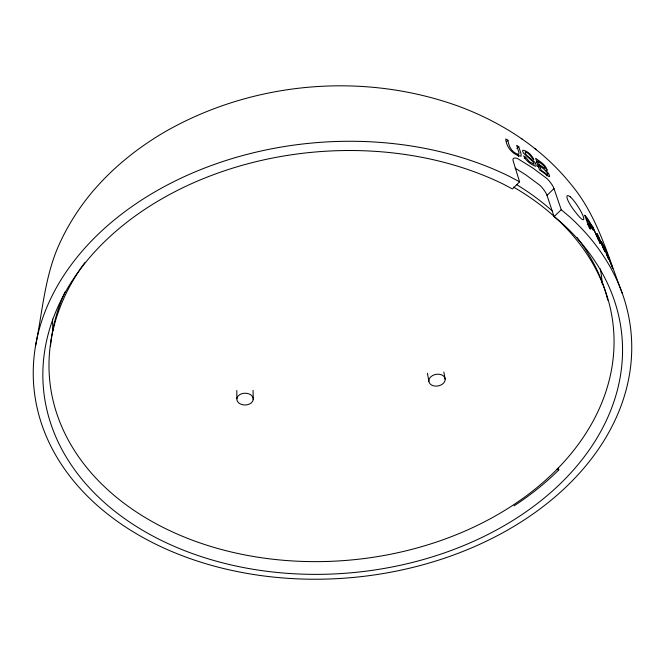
<?xml version="1.0" encoding="UTF-8"?>
<svg xmlns="http://www.w3.org/2000/svg" width="665" height="665" viewBox="0 0 665 665"><rect width="100%" height="100%" fill="white"/><g stroke="black" fill="none" stroke-linecap="round" stroke-linejoin="round"><path stroke-width="1" d="M35.503 346.099C42.41 312.284 44.646 276.939 58.902 245.061C67.946 224.82 80.091 206.059 94.546 189.284L95.768 187.954C115.619 165.41 139.475 146.649 165.402 131.57L166.466 130.972C253.19 81.845 361.336 72.136 455.4 105.12L456.572 105.519C500.496 121.404 541.443 147.547 570.878 184.188C597.336 215.543 607.835 256.058 622.332 293.473M506.663 141.512L507.952 140.19L505.724 138.968C506.281 147.214 512.989 155.144 521.061 156.175L521.102 154.022L518.75 146.657L516.672 145.327L519.008 152.692L518.7 154.396C512.15 153.008 508.617 146.441 507.952 140.19M516.88 148.561L518.75 146.657M524.319 158.544L525.649 157.206L523.671 155.951C525.924 160.814 530.803 164.471 535.699 166.3L536.248 165.693C535.857 159.824 524.203 156.283 525.284 151.961C529.265 153.017 530.878 157.164 533.812 159.442C531.767 155.161 527.811 151.038 523.023 150.182L522.515 150.872L523.505 153.191L532.856 161.578L534.178 164.346L529.365 161.678L525.649 157.206M536.156 162.8L537.993 160.963L543.978 165.826L545.458 168.744L539.232 164.646L537.993 160.963M519.598 181.836L509.166 176.275A299.832 218.187 -5.2 0 0 39.326 328.884A299.832 218.187 -5.2 0 0 399.981 570.354A299.832 218.187 -5.2 0 0 569.464 216.649L561.235 209.741L553.987 188.561A10.441 2.71 50.2 0 0 547.104 178.677L532.823 168.037L517.586 158.561A10.565 3.807 39.8 0 0 513.131 160.83L519.598 181.836L512.441 188.96L503.064 183.997A290.414 211.154 -5.2 0 0 48.537 332.866A290.414 211.154 -5.2 0 0 399.158 565.533A290.414 211.154 -5.2 0 0 561.476 222.767L554.053 216.599L546.996 195.352A10.399 2.776 50.2 0 0 540.155 185.493L525.915 174.92L515.109 168.145M537.378 166.483L539.232 164.646M538.426 167.173L539.664 165.951L543.829 169.018L547.087 172.509L547.785 174.413L546.846 174.38L541.019 169.991L539.664 165.951M546.996 195.352L553.987 188.561M554.053 216.599L561.235 209.741M587.328 224.704L588.567 224.113C600.67 241.42 587.104 215.809 584.668 215.219L589.09 227.363L590.387 229.117L588.567 224.113M556.904 469.158L558.791 469.889A287.238 210.763 -5.2 0 1 514.037 505.849M534.968 148.636L536.414 149.725M521.269 138.428L522.64 139.459M546.273 174.729L547.104 175.942M606.688 252.625L604.51 248.053L608.783 258.037L607.685 255.119M607.029 253.373L607.428 254.371M610.736 263.141L606.605 253.681L608.566 258.943L607.627 257.114L603.08 244.878L605.599 249.824L612.739 268.411L610.927 263.789M518.002 154.729L518.584 156.566M558.259 467.902L558.791 469.889M443.838 372.026L445.168 379.083A8.238 5.902 -10 0 1 433.405 385.8A8.238 5.902 -10 0 1 432.466 375.6A8.238 5.902 -10 0 1 445.168 379.083M427.454 373.215L428.858 381.294M253.057 390.355L253.24 399.574A8.221 5.894 -1 0 1 240.314 403.963A8.221 5.894 -1 0 1 241.595 393.788A8.221 5.894 -1 0 1 253.24 399.574M236.815 390.496L236.856 398.701M53.025 330.355A275.618 208.976 -5.2 0 1 52.535 319.067M600.379 268.918A275.618 208.976 -5.2 0 1 602.324 284.188M50.523 346.024A281.661 207.139 -5.2 0 1 65.17 291.769M516.414 184.504A281.661 207.139 -5.2 0 1 552.075 210.813M576.879 237.355A281.661 207.139 -5.2 0 1 607.76 300.164M513.555 187.114A283.074 207.322 -5.2 0 1 558.716 467.553A283.074 207.322 -5.2 0 1 178.32 534.527A283.074 207.322 -5.2 0 1 84.879 262.592M547.204 170.074L545.932 170.223L548.957 174.114L549.631 176.283L549.215 176.691L539.514 169.883L535.641 158.253C539.814 161.595 545.599 164.529 547.204 170.074M592.108 227.596L588.068 222.75L586.447 218.32L590.778 224.471L592.108 227.596M570.296 196.882L569.082 196.05A14.431 3.15 53.7 0 0 567.403 199.093A14.431 3.15 53.7 0 0 574.227 210.547L576.53 213.448A14.439 2.61 56.7 0 0 583.23 216.416A14.439 2.61 56.7 0 0 570.753 197.272L570.296 196.882M600.113 243.506L592.307 225.984L598.824 240.605L596.962 233.506L598.151 235.443L603.587 248.627L601.26 241.312L602.199 243.141L604.859 251.678L598.251 236.366L600.113 243.506"/></g></svg>
